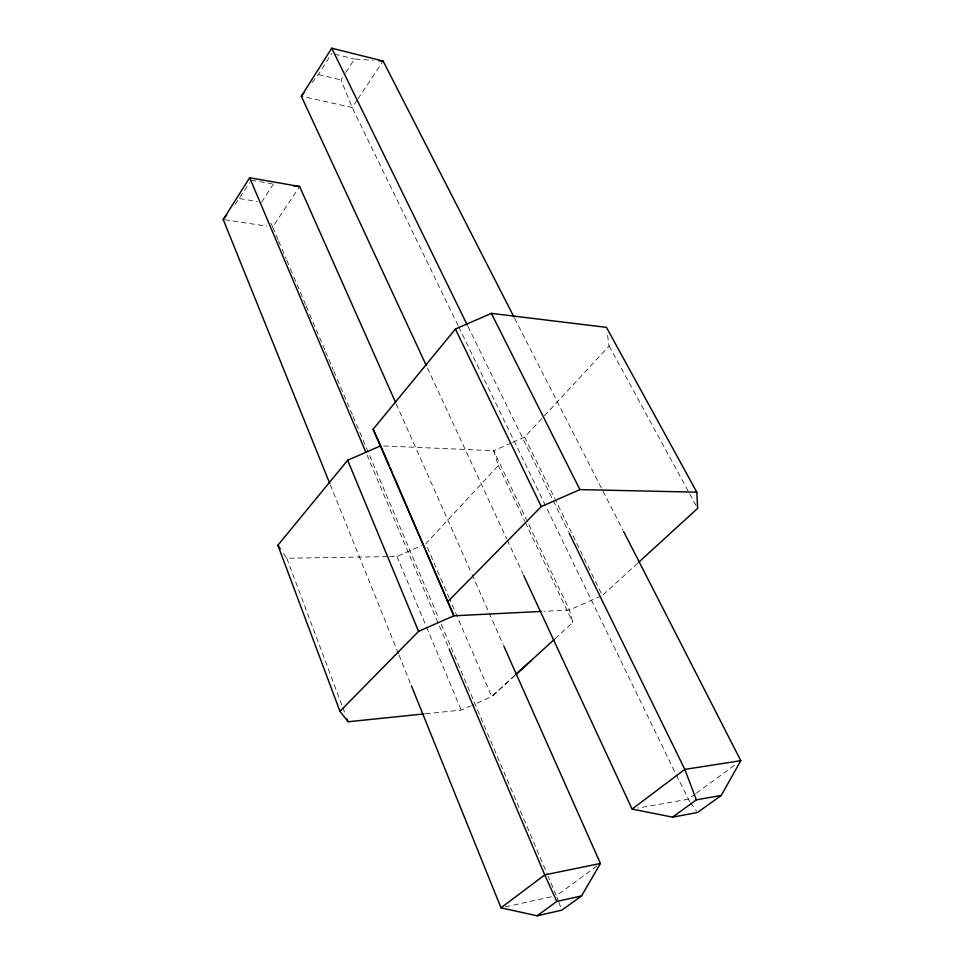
<?xml version="1.0" encoding="UTF-8"?>
<svg xmlns="http://www.w3.org/2000/svg" width="964" height="964" viewBox="0 0 964 964"><rect width="100%" height="100%" fill="white"/><g stroke="black" fill="none" stroke-linecap="round" stroke-linejoin="round"><path stroke-width="0.72" stroke-dasharray="4.82 3.62" d="M235.047 204.404L249.748 182.63M312.095 82.555L318.385 74.577L331.833 53.406M261.581 202.187L273.39 184.004M458.021 325.458L352.197 107.51L341.003 79.879L344.979 73.746M345.787 72.517L354.547 59.033L373.104 60.346M277.981 239.482L272.692 227.022L299.647 186.51M357.078 100.172L352.197 107.51L301.31 96.243M357.897 98.955L383.106 61.045M383.696 445.934L493.676 450.694L498.34 465.516L425.787 543.804L448.959 597.487M512.523 442.44L524.633 437.126L609.091 345.992L607.453 334.532M514.692 675.607L491.724 696.598L471.842 705.395M637.794 563.084L602.331 595.499L555.577 500.208M515.053 675.282L491.724 696.598L449.549 598.873M555.035 638.734L572.797 622.491L569.423 610.031L527.055 520.909M596.849 866.07L556.397 895.701L548.167 876.324M695.261 793.999L688.067 799.264L637.999 808.049M696.454 793.131L735.99 764.175M425.522 713.77L461.238 710.082L470.516 705.985M600.958 596.101L569.423 610.031L543.913 611.297M511.173 443.03L493.676 450.694L526.416 519.56M389.54 556.59L396.987 556.469L421.678 545.624M505.389 906.871L552.023 896.653M283.549 553.517L286.778 558.252L388.046 556.614M224.672 219.732L266.871 226.142M239.602 198.596L257.195 201.476M251.303 180.172L271.92 183.75M318.385 74.577L341.003 79.879M334.677 54.117L354.547 59.033M689.778 801.674L676.234 774.899M690.646 802.879L696.647 811.314M609.091 345.992L688.995 492.544M689.706 493.857L696.912 507.064M514.668 318.373L622.925 530.14M524.633 437.126L554.927 498.87M467.95 326.41L568.447 531.694M458.683 326.82L675.583 773.55M498.34 465.516L524.657 521.006M525.296 522.355L572.797 622.491M427.426 367.995L506.642 538.695M507.269 540.057L523.115 574.195M270.932 223.106L272.692 227.022M396.24 403.904L471.432 573.146M472.035 574.52L488.543 611.67M489.158 613.044L503.22 644.687M278.56 240.867L281.5 247.796M282.091 249.182L286.2 258.87M286.79 260.256L289.73 267.173M290.309 268.558L293.249 275.475M293.839 276.861L305.588 304.552M306.166 305.937L309.107 312.854M309.697 314.24L324.964 350.233M325.555 351.619L333.195 369.622M333.773 371.007L336.713 377.924M337.304 379.31L352.571 415.303M353.161 416.689L438.921 618.816M441.271 624.359L547.588 874.938M366.995 454.948L449.128 648.977M396.987 556.469L425.931 625.66M426.51 627.046L461.238 710.082M330.278 484.784L398.457 653.725M399.024 655.11L410.857 684.44M286.778 558.252L342.304 706.238M342.835 707.648L345.474 714.698M556.879 897.014L558.349 900.966M558.843 902.28L560.807 907.534"/><path stroke-width="1.45" d="M523.741 575.568L632.107 809.085L672.607 817.135L697.502 812.519L721.265 795.433L740.786 760.668L623.612 531.477M411.423 685.826L501.015 907.823L537.093 915.8L561.783 910.161L581.569 895.93L600.415 863.467L503.823 646.061M329.712 483.386L223.214 219.515L249.664 177.762L299.647 186.51L395.626 402.53M426.16 365.26L301.31 96.243L331.749 48.2L383.106 61.045L513.981 317.036M223.214 219.515L226.865 214.864M301.31 96.243L304.009 92.821M424.027 713.926L348.125 721.747L339.955 711.336L277.885 545.226L347.655 460.262L380.72 445.802L389.058 465.154M540.912 611.453L453.899 615.791L373.116 429.257L455.418 329.025L491.363 313.372L606.428 327.362L696.815 492.182L697.635 508.389L638.59 562.349M339.955 711.336L418.581 631.36L453.899 615.791L425.931 550.842M447.441 602.006L541.286 506.558L579.894 489.592L696.815 492.182M515.776 674.607L531.08 660.617M516.162 674.258L554.143 639.542M501.015 907.823L544.756 874.878L600.415 863.467M632.107 809.085L684.814 769.393L740.786 760.668M537.093 915.8L556.818 901.436L581.569 895.93M672.607 817.135L696.37 799.831L721.265 795.433M378.816 60.744L383.106 61.045M293.815 185.956L299.647 186.51M277.885 545.226L280.307 548.781M491.363 313.372L579.894 489.592M331.749 48.2L467.287 325.061M569.109 533.044L684.814 769.393L696.37 799.831M455.418 329.025L541.286 506.558M373.116 429.257L380.141 444.537M556.818 901.436L544.756 874.878L449.128 648.977M390.239 467.914L392.023 472.059M393.216 474.83L424.75 548.082M249.664 177.762L365.826 452.176M347.655 460.262L418.581 631.36M347.064 718.927L348.125 721.747"/></g></svg>
